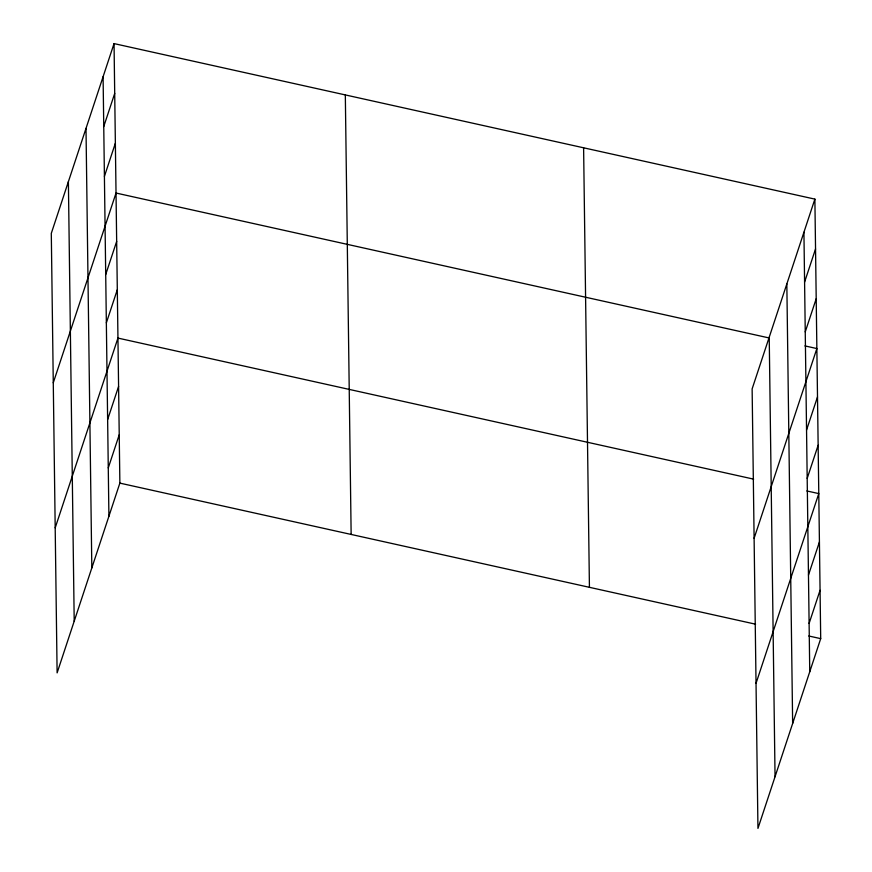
<?xml version="1.0" encoding="UTF-8"?>
<svg xmlns="http://www.w3.org/2000/svg" width="872" height="872" viewBox="0 0 872 872"><rect width="100%" height="100%" fill="white"/><g stroke="black" fill="none" stroke-linecap="round" stroke-linejoin="round"><path stroke-width="1.31" d="M114.047 43.6L51.295 233.358L57.116 672.879L119.867 483.121L114.047 43.6L814.884 199.121L820.705 638.642L757.953 828.4L752.133 388.879L814.884 199.121M103.746 126.56L114.712 93.413M104.411 176.373L115.366 143.226M53.268 382.797L116.031 193.039L769.017 337.933M105.708 274.527L116.674 241.391M106.351 322.88L117.306 289.733M55.198 527.843L117.949 338.085L753.659 479.142M107.627 419.574L118.592 386.427M108.27 467.926L119.235 434.779M804.584 282.07L815.549 248.934M805.248 331.883L816.203 298.747M754.106 538.318L816.868 348.56L804.9 345.901M806.546 430.049L817.5 396.902M807.189 478.39L818.143 445.254M756.024 683.354L818.786 493.596L806.818 490.947M808.464 575.095L819.429 541.948M809.107 623.436L820.062 590.289M119.867 483.121L755.577 624.188M808.747 635.982L820.705 638.642M803.929 232.257L809.75 671.789M786.838 283.945L792.648 723.466M769.224 337.192L775.044 776.712M583.608 147.793L589.428 587.325M345.323 94.917L351.144 534.449M103.092 76.747L108.913 516.268M86.001 128.424L91.822 567.955M68.387 181.67L74.207 621.202"/></g></svg>
